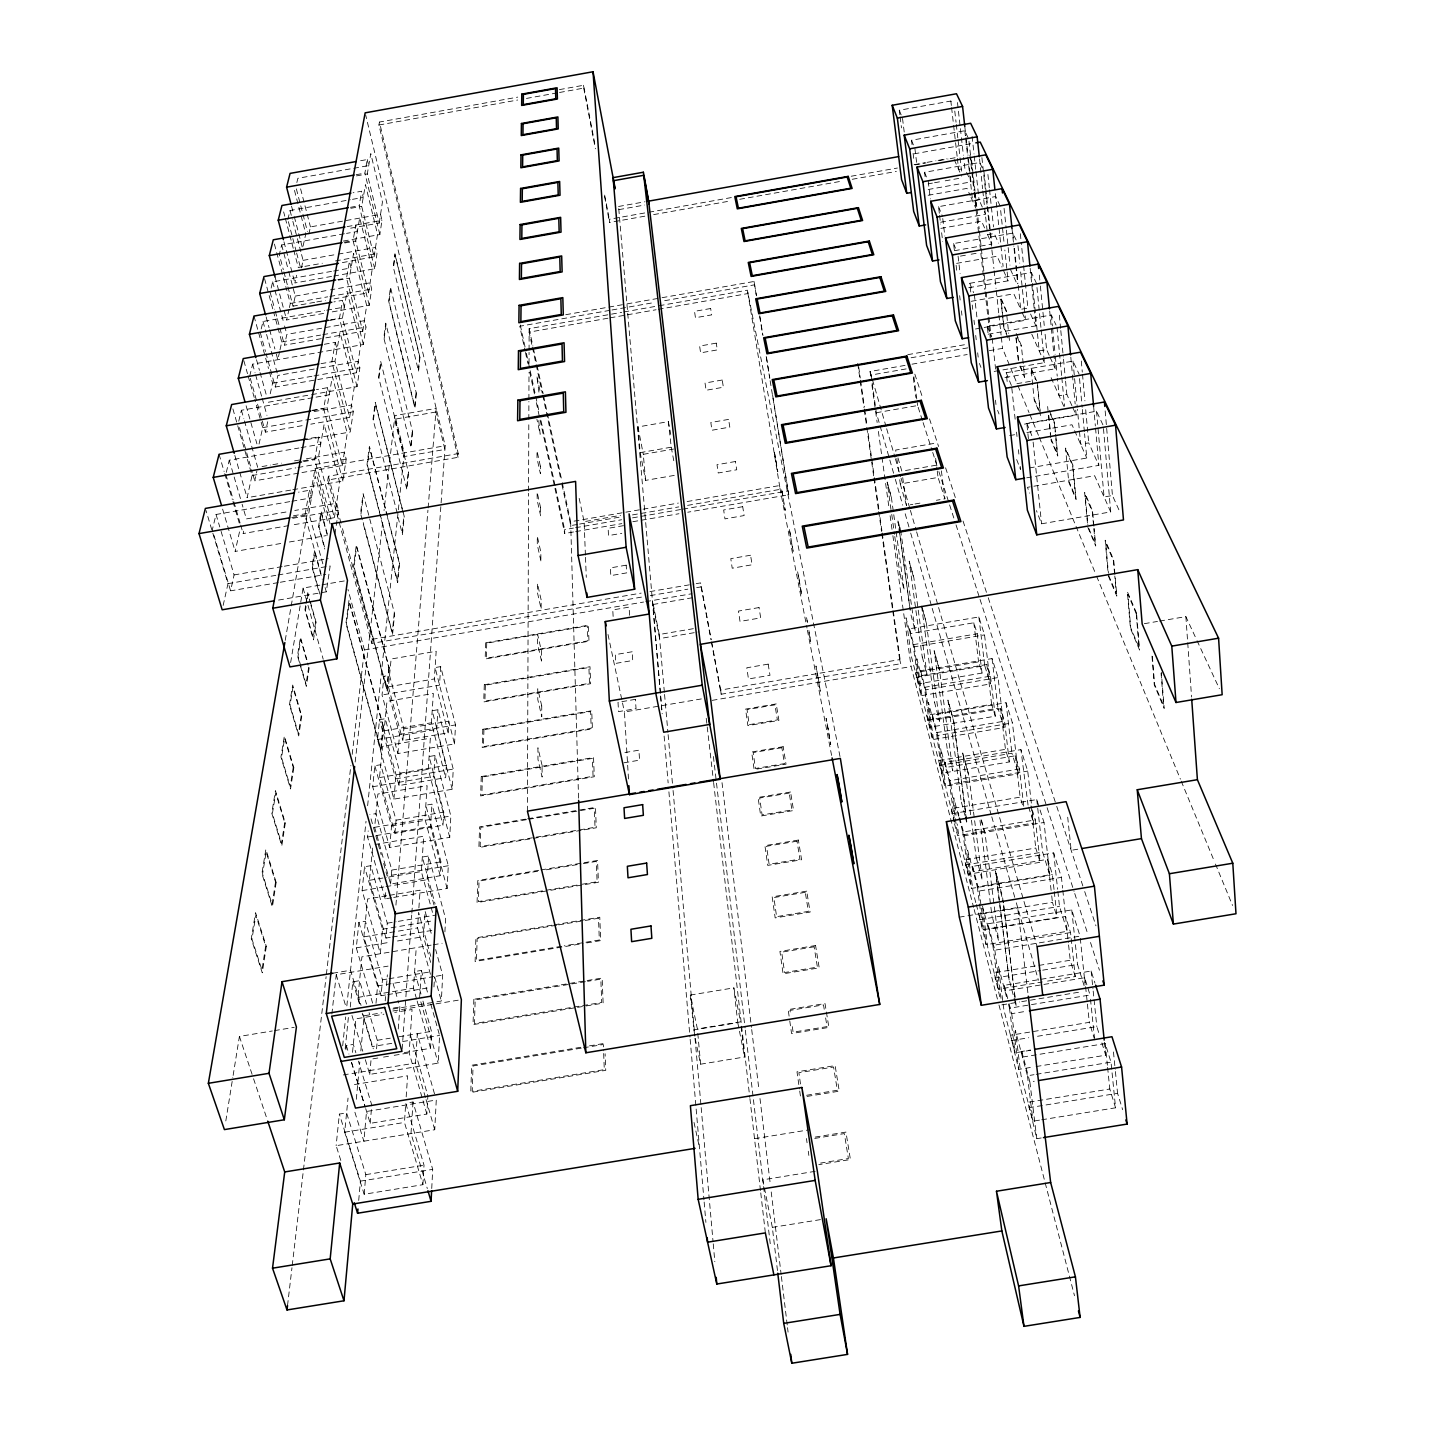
<?xml version="1.0" encoding="UTF-8"?>
<svg xmlns="http://www.w3.org/2000/svg" width="1435" height="1435" viewBox="0 0 1435 1435"><rect width="100%" height="100%" fill="white"/><g stroke="black" fill="none" stroke-linecap="round" stroke-linejoin="round"><path stroke-width="0.75" stroke-dasharray="5 3.75" d="M527.416 811.152L528.564 493.299M528.564 491.057L528.815 421.657M528.833 419.433L528.887 401.513M528.905 399.271L528.995 372.418M529.031 363.468L529.067 352.275M529.067 350.032L529.156 328.669L621.732 312.346M431.738 1188.521L432.706 1169.364L413.011 1101.99L409.37 1102.582M340.83 1160.467L336.131 1145.686L434.751 1129.74L436.276 1100.035L366.517 1111.479L363.898 1141.327L354.266 1110.206M365.315 1059.676L369.764 1074.402L438.159 1063.138L439.576 1035.442L430.177 1001.881M436.94 1001.756L441.352 1001.02L442.68 975.136L435.666 949.593M444.904 931.907L445.585 918.687L428.635 855.977L422.32 857.036L435.092 904.032M393.71 897.431L447.128 888.48L448.294 865.736L431.935 804.156L425.818 805.178L440.958 861.825L440.186 875.745L390.607 884.068L374.625 827.313L377.889 794.039L427.128 785.716L424.904 818.829L440.186 875.745M394.93 833.322L396.06 820.174L380.759 764.712L374.84 765.716L372.705 786.739L389.674 847.475L449.747 837.358L450.841 815.977L435.02 755.51L429.101 756.514L443.738 812.12L443.002 825.215L394.93 833.322L379.504 777.591L382.571 746.326L430.339 738.2L428.24 769.321L443.002 825.215M399.002 785.555L400.06 773.178L385.28 718.72L379.54 719.688L377.513 739.491L393.907 799.134L452.222 789.268L453.245 769.106L437.944 709.733L432.186 710.72L446.357 765.321L445.657 777.662L399.002 785.555L384.078 730.828L386.984 701.392L433.352 693.464L431.379 722.792L445.657 777.662M454.536 743.94L455.523 724.908L440.688 666.611L435.092 667.562L454.536 743.94L397.908 753.554L382.051 694.971L383.952 676.316L389.531 675.365L403.845 728.837L402.84 740.532L448.168 732.837L448.814 721.195L403.845 728.837M422.912 1184.682L424.007 1165.148L405.746 1103.174L404.455 1122.439L422.912 1184.682L364.167 1194.261L344.687 1132.215L348.041 1098.08M365.71 1108.627L370.212 1123.336L426.859 1114.044L427.881 1095.874L410.338 1034.994M404.293 1052.626L430.536 1048.303L431.487 1031.352L421.854 997.181M433.962 986.939L434.518 977.038M641.445 597.121L371.844 643.4L327.772 480.043L458.034 457.317L458.249 453.586L379.432 122.047L517.712 97.132M413.011 1101.99L411.002 1133.435L427.307 1188.575M425.424 1097.452L415.486 1063.03L417.334 1033.828L435.056 1095.766M419.63 997.612L421.37 970.419L414.607 971.549L421.244 995.047M430.644 962.401L423.522 936.642L425.119 911.261L432.15 936.822M434.016 905.001L427.128 879.709L428.635 855.977M447.128 888.48L430.518 826.417L431.935 804.156M449.747 837.358L433.693 776.407L435.02 755.51M452.222 789.268L436.688 729.41L437.944 709.733M440.688 666.611L439.505 685.159L382.051 694.971M406.177 1096.86L407.594 1075.802L351.449 1085.039M426.859 1114.044L409.136 1052.86L412.06 1009.522L394.751 1012.392M416.545 998.921L413.495 988.195L416.222 947.817M430.446 974.293L417.549 927.907L418.607 912.355L430.787 956.41M418.894 907.924L420.096 890.184L389.459 895.332M432.491 912.373L421.352 871.583L423.72 836.264L375.109 844.462M448.168 732.837L434.321 678.952L436.186 651.293L391.127 659.006L388.401 686.791L402.84 740.532M402.159 1049.129L411.719 915.046M411.845 913.144L445.173 445.729L365.674 115.015M398.248 1028.967L399.881 1006.975L398.015 1000.518M395.934 905.126L427.935 510.178M428.114 507.954L436.186 408.365L394.93 415.594L384.042 510.519M385.208 1000.895L385.567 996.536M386.463 985.684L387.36 974.813M364.167 1194.261L365.835 1174.637L346.588 1112.896L339.36 1114.08L336.131 1145.686M370.212 1123.336L371.773 1105.093L358.409 1061.147M376.562 1048.824L377.297 1040.303L369.064 1012.626M385.495 994.975L381.1 995.711L382.445 979.818L365.405 921.252L358.894 922.346L356.293 947.853L372.723 1003.424M390.266 937.378L386.015 938.077L387.271 923.189L370.858 865.682L364.544 866.74L362.122 890.615L380.365 953.575L382.499 929.216L364.544 866.74M390.607 884.068L391.809 870.076L375.97 813.609L369.853 814.632M358.714 1200.413L360.4 1181.149L339.36 1114.08M369.764 1074.402L371.073 1059.425M376.006 1003.298L377.531 985.953L358.894 922.346M391.576 897.79L385.172 898.866L385.71 892.624M389.674 847.475L391.558 825.968L374.84 765.716M393.907 799.134L395.683 778.864L379.54 719.688M397.908 753.554L399.594 734.433L383.952 676.316M356.31 1099.282L359.808 1061.918M360.831 1050.922L364.131 1015.765L381.818 1012.823M352.526 1052.393L355.826 1018.85L383.934 1014.186M359.844 1003.836L357.925 997.415L361.907 956.858L431.092 945.127M381.1 995.711L363.862 936.876L367.575 898.992L387.271 895.691M386.015 938.077L369.423 880.301L372.903 844.838M394.212 613.193L392.293 632.566L363.234 522.591M402.213 532.618L403.863 515.847M406.661 487.739L408.204 472.079M410.823 445.801L412.276 431.164M416.078 392.795L414.715 406.535L389.029 301.798L390.715 288.955M418.356 369.692L419.648 356.795L395.163 255.358L393.567 267.394M345.189 1048.59L348.579 1015.478M345.907 1049.756L346.337 1045.559L353.315 1044.411L355.862 1052.788M350.266 1007.047L352.831 981.809L359.557 980.697L366.535 1004.105M385.172 898.866L367.575 837.018L368.203 830.919M342.678 1045.864L345.691 1016.949M346.84 1005.845L366.015 821.286M367.629 805.717L404.257 452.886L394.93 415.594M331.862 1014.025L336.238 974.742L388.078 966.114M371.844 643.4L372.311 639.292L341.673 525.587M355.162 762.021L383.019 519.416M287.538 1305.509L291.969 1267.733M292.22 1265.509L303.18 1172.18M303.431 1169.956L326.122 976.607M326.373 974.401L350.875 765.501M352.185 754.38L364.436 649.947L347.97 589.444M360.956 513.963L363.378 495.703M373.405 419.899L375.486 404.168L403.325 513.712M378.966 377.782L380.903 363.127M384.167 338.517L385.979 324.812M278.569 600.063L326.283 591.83L330.158 565.964L277.995 574.987M334.947 534.089L338.499 510.322L336.597 503.201L294.785 510.483M292.83 489.73L342.911 480.994L346.194 459.074L344.364 452.168L303.198 459.361M306.39 439.684L350.248 431.989L353.279 411.737L351.539 404.993L312.041 411.935M311.61 394.625L357.046 386.643L359.862 367.844L358.194 361.297L316.938 368.562M249.69 376.239L252.632 364.167L363.36 344.526L365.979 327.036L364.364 320.669L286.856 334.391L284.489 345.153L323.628 338.247M332.292 311.879L369.226 305.332L371.683 289.027L370.14 282.821L330.498 289.852M333.709 276.058L374.714 268.758L376.992 253.529L375.522 247.466L338.212 254.121M343.36 241.062L379.844 234.551L381.979 220.29L380.544 214.371L310.444 226.909L308.902 233.941M334.391 517.676L339.718 482.662L324.131 424.329L318.283 458.195L334.391 517.676L290.946 525.228M342.319 465.514L347.252 433.209L332.364 376.508L326.983 407.737L342.319 465.514L300.722 472.779M349.656 417.352L354.212 387.432L339.987 332.31L335.001 361.19L349.656 417.352L310.785 424.168M356.454 372.741L360.669 344.992L347.037 291.359L342.427 318.139L356.454 372.741L275.305 387.037L266.067 353.584M362.75 331.324L366.678 305.494L353.602 253.295L349.315 278.193L362.75 331.324L325.799 337.853M368.616 292.758L372.293 268.65L359.719 217.815L355.719 241.026L368.616 292.758L334.068 298.893M374.104 256.757L377.531 234.21L365.441 184.667L361.692 206.353L374.104 256.757L340.669 262.928M379.217 223.089L382.445 201.958L370.786 153.635L367.288 173.958L379.217 223.089L347.073 228.811M308.668 667.221L306.05 684.136L298.014 656.261L300.722 639.562L308.059 665.087M309.189 667.759L306.319 686.361L299.825 663.885M225.815 1120.932L232.793 1077.595M233.134 1075.425L239.412 1036.429L272.309 1030.976M306.103 606.539L305.458 610.467L313.207 637.75L315.664 621.893L310.947 605.211M307.377 598.718L308.023 594.79L310.373 603.13M327.772 480.043L328.382 476.241L458.249 453.586M305.655 605.588L304.955 609.875L313.476 639.902L316.148 622.449L310.157 601.175M305.996 603.435L307.754 592.673L309.565 599.059M314.606 550.699L311.969 566.879L319 592.081M290.641 662.539L303.09 588.063L320.005 585.139M458.034 457.317L378.93 125.006L379.432 122.047M322.839 563.829L308.812 513.12L315.18 476.241L328.041 523.434M285.224 640.351L315.054 468.474L445.173 445.729M320.974 573.605L305.009 515.165L309.368 490.286L298.534 492.169M330.893 519.201L314.731 459.666L318.714 436.85L305.727 439.128M342.911 480.994L323.646 408.706L327.323 387.701L316.453 389.62M324.31 344.274L335.27 342.337L331.862 361.746L350.248 431.989M357.046 386.643L339.467 318.319L342.606 300.346L333.96 301.888M363.36 344.526L346.517 278.067L349.44 261.367L351.091 267.915L333.655 271.018M369.226 305.332L353.064 240.632L355.79 225.08L357.369 231.448L346.552 233.385M374.714 268.758L359.163 205.743L361.71 191.214L353.082 192.756M379.844 234.551L364.885 173.133L367.252 159.536L358.427 161.115M278.175 582.61L230.605 590.843L234.084 574.933L220.398 529.067M288.776 525.605L243.161 533.551L244.094 529.354M298.534 473.155L254.73 480.815L256.847 471.164M302.139 425.675L265.421 432.132L267.699 421.729M275.305 387.037L277.852 375.45L314.767 368.938M314.642 302.337L293.045 306.157L295.251 296.112L288.453 270.533M301.458 267.879L303.09 260.363L301.386 253.869M223.143 605.444L227.986 583.65L206.012 510.501M280.722 543.506L235.161 551.417L240.022 529.551M290.659 490.106L247.107 497.694L252.04 475.541L232.255 406.697M259.053 444.025L262.695 427.63L254.802 399.576M270.228 393.782L272.578 383.217L269.098 370.625M279.574 351.772L277.816 359.629L275.484 351.091M280.004 349.799L281.762 341.943L273.726 312.417M323.593 313.422L286.641 319.969L288.937 309.655M289.404 307.592L290.318 303.467L285.762 286.498M331.557 276.435L294.875 282.964L296.597 275.251M289.762 501.64L216.039 514.483L212.29 529.91L230.605 590.843M226.299 472.348L229.259 460.204L298.928 448.007M238.766 421.155L241.403 410.267L313.834 397.531M261.206 328.956L263.018 321.494L324.561 310.588M271.143 288.094L272.668 281.87L331.485 271.394M344.382 233.761L281.655 244.954L279.287 254.641L283.305 269.672M287.825 219.573L290.031 210.514L350.319 199.734M296.848 182.532L297.87 178.299L351.557 168.666M559.417 89.616L583.561 85.275L595.381 146.783M378.93 125.006L517.658 100.019M526.466 98.423L557.3 92.88M559.506 92.486L583.722 88.109L583.561 85.275M353.692 168.29L368.723 165.581L367.252 159.536M356.185 174.693L364.885 173.133M356.454 175.895L367.288 173.958M352.472 199.339L363.234 197.42L361.71 191.214M350.427 207.304L359.163 205.743M350.84 208.308L361.692 206.353M899.835 114.674L899.279 110.262L950.849 101.042L952.697 104.952M347.109 226.622L381.979 220.29M912.032 144.63L911.494 140.253L964.804 130.746L968.733 139.087L972.159 170.047M344.239 242.21L353.064 240.632M344.795 242.963L355.719 241.026M303.09 260.363L336.005 254.497M618.557 206.479L645.033 201.761M914.059 153.85L973.612 143.249M618.844 209.636L644.71 205.026M302.677 266.749L298.301 267.538L293.798 250.425M304.866 266.372L322.355 263.251M335.467 260.919L376.992 253.529M914.095 164.666L925.001 162.729M927.189 162.334L935.925 160.792M938.095 160.397L946.831 158.837M644.835 216.183L609.534 222.461L609.301 219.268L646.683 212.613M648.889 212.236L732.46 197.366M851.206 176.236L897.395 168.021M914.992 164.881L925.988 162.926M939.19 160.576L947.979 159.016M950.185 158.621L956.768 157.455M653.66 214.604L730.881 200.882M739.707 199.304L841.197 181.258M852.229 179.285L896.355 171.447M925.091 176.666L924.553 172.308L979.728 162.514L982.24 167.877M337.835 279.61L346.517 278.067M338.319 280.148L349.315 278.193M295.251 296.112L328.292 290.247M928.14 183.859L932.409 183.106M934.544 182.729L943.082 181.205M945.217 180.828L962.311 177.797M928.176 189.51L970.957 181.922L968.248 157.491M290.318 303.467L327.7 296.83M329.889 296.453L371.683 289.027M316.794 301.942L325.44 300.417M928.14 195.286L967.029 188.398L970.221 195.608M326.75 310.193L344.328 307.09L342.606 300.346M939.333 213.187L938.544 206.676L995.711 196.541L1000.213 206.138M982.311 207.088L979.065 199.878L972.625 201.008L969.45 172.469M330.678 319.879L339.467 318.319M329.458 320.435L342.427 318.139M940.642 222.246L985.576 214.299L983.136 208.9M281.762 341.943L320.633 335.072M322.785 334.678L365.979 327.036M940.858 228.38L981.576 221.187L985.863 230.82M982.814 190.927L987.567 234.658L994.222 233.492L998.581 243.143M954.347 250.085L953.575 243.573L1012.877 233.098L1016.106 239.986M565.767 314.695L624.871 304.274M627.059 303.879L659.903 298.085M662.091 297.691L754.039 281.475L756.514 295.843M609.785 310.373L519.757 326.247L524.977 350.248M611.992 309.978L653.714 302.624M664.692 300.686L754.72 284.794M954.508 250.694L991.764 244.129L987.728 206.676M320.992 363.665L335.001 361.19M623.938 311.951L656.997 306.121M659.203 305.727L747.384 290.175L840.372 758.415M607.938 318.229L529.138 332.131L531.954 345.171M610.126 317.835L656.1 309.745M658.288 309.35L748.048 293.529M960.446 256.112L969.02 254.587M971.154 254.21L977.594 253.08M272.578 383.217L311.861 376.293M314.032 375.916L359.862 367.844M956.625 263.376L997.146 256.237L1001.971 267.071M268.345 402.231L309.458 395.002M316.041 397.136L329.207 394.822L327.323 387.701M970.76 292.005L969.773 283.305L1031.37 272.489L1036.59 283.61L1040.931 327.521M968.769 287.735L1008.07 280.829L1004.841 250.067M311.825 410.392L326.983 407.737M312.83 410.607L323.646 408.706M971.28 301.296L1013.845 293.816L1020.733 309.332L1027.89 308.077L1021.236 242.461M262.695 427.63L353.279 411.737M987.98 332.759L987.262 326.247L1051.353 315.018L1056.052 325.063M975.423 329.01L981.953 327.862M984.141 327.485L1025.577 320.238L1025.128 315.844M301.099 447.63L320.705 444.186L318.714 436.85M988.177 334.212L1035.909 325.871L1034.366 310.373M262.031 466.554L270.695 465.048M272.865 464.671L281.529 463.146M294.534 460.868L301.027 459.738M907.781 354.66L966.526 344.382M302.875 460.904L318.283 458.195M303.7 461.586L314.731 459.666M911.099 357.763L967.854 347.844M252.04 475.541L295.825 467.882M298.014 467.505L346.194 459.074M870.668 375.952L870.058 371.504L909.79 364.562M911.996 364.185L967.208 354.535M989.289 350.678L1002.527 348.364L1017.074 383.575M906.149 368.903L871.081 375.037L876.319 412.724L889.216 457.873M1049.218 355.36L1046.617 349.62L1039.191 350.911L1032.465 283.377M674.253 475.416L645.606 480.384L640.171 452.617L637.965 426.948L668.369 421.639L670.755 434.285M994.186 371.414L1000.733 370.266M1002.922 369.889L1044.411 362.642L1041.164 329.709M1007.155 381.477L1006.204 372.741L1072.985 361.118L1079.138 374.194M291.933 501.263L311.449 497.855L309.368 490.286M1004.913 377.548L1055.281 368.777L1053.99 355.467M1016.931 383.683L1023.334 382.553M1025.469 382.194L1034.025 380.706M285.978 512.026L246.372 518.914L242.102 504.241M640.171 452.617L671.239 447.2L668.369 421.639M876.319 412.724L917.611 405.549L922.418 420.455M645.606 480.384L643.293 454.321L673.517 449.065M293.457 515.793L308.812 513.12M291.771 517.461L305.009 515.165M292.776 518.286L338.499 510.322M1071.945 405.71L1066.833 394.41L1059.12 395.755L1057.434 378.302M289.386 542L326.265 535.596M1028.411 438.644L1026.814 423.307L1096.519 411.217L1103.21 425.477L1110.708 511.918L1041.577 523.793L1036.447 510.591M1024.482 424.114L1076.196 415.145L1075.353 406.213M933.772 443.469L895.673 450.07L896.534 456.42M1009.684 435.558L1016.124 434.446M1026.868 432.581L1071.999 424.76L1073.739 428.652M234.084 574.933L282.211 566.592M284.399 566.215L328.149 558.628M578.556 798.129L570.646 521.73L678.342 503.075M687.132 501.55L779.438 485.586L806.972 628.028M585.408 555.094L584.117 521.676L620.53 515.362M227.986 583.65L275.825 575.363M577.372 524.457L570.771 525.587L561.408 482.124M579.579 524.062L621.463 516.815M632.476 514.914L678.773 506.896M687.598 505.371L780.174 489.353L747.384 290.175M936.284 465.191L901.844 471.146L896.911 454.285M573.516 531.972L564.726 533.497L564.637 529.605L573.39 528.098M575.578 527.703L621.57 519.757M632.53 517.856L680.71 509.515M682.899 509.138L788.03 490.949L788.784 494.752L687.742 512.223M280.345 582.251L325.763 574.395M575.704 531.596L621.839 523.614M632.817 521.712L678.952 513.73M1026.707 477.819L1098.851 465.37L1088.717 442.895L1080.663 444.276L1077.434 409.262M623.472 525.658L608.117 528.313L608.53 535.596L621.768 533.3M899.709 479.72L900.283 483.972L938.06 477.425L944.912 498.806L936.373 500.277M322.104 584.78L345.369 580.762M1029.361 467.953L1086.779 458.034L1084.573 433.765M900.283 483.972L906.472 505.443L912.875 504.331M915.01 503.972L923.548 502.501M1118.887 509.766L1112.448 495.505L1104.071 496.958L1097.883 426.608M372.311 639.292L641.14 593.103M649.947 591.597L694.02 584.027M696.208 583.65L700.621 582.897L711.24 639.759M650.288 595.597L687.849 589.157M696.692 587.633L701.105 586.879L700.621 582.897M364.436 649.947L643.58 602.036M645.768 601.66L691.939 593.731M692.387 597.731L652.817 604.53L659.616 638.593L698.863 631.884M664.369 692.19L659.257 634.503L696.208 628.189M388.401 686.791L434.321 678.952M982.042 673.069L977.253 633.786L973.809 622.772L910.185 633.624L909.521 628.799L978.849 616.978L984.536 634.88L990.419 683.957L921.037 695.706L915.566 672.567L978.598 661.876L982.042 673.069L918.526 683.831L911.351 656.441L905.987 617.785L913.126 644.692L918.526 683.831M384.078 730.828L431.379 722.792M913.126 644.692L977.253 633.786M909.521 628.799L914.31 646.826L984.536 634.88M399.594 734.433L455.523 724.908M377.513 739.491L436.688 729.41M721.177 694.235L720.639 690.056L899.673 659.616L900.714 663.723L721.177 694.235L711.347 641.642M628.494 778.99L624.422 712.011L659.723 706.002M661.93 705.625L701.625 698.881M1144.341 623.669L1157.471 621.445M1159.641 621.068L1185.866 616.62L1196.108 638.647M712.137 700.37L911.082 666.575L973.63 907.386M995.28 716.191L990.491 676.154L986.849 664.495L921.324 675.616L920.66 670.701L992.051 658.575L998.06 677.553L1003.962 727.563L932.517 739.617L926.759 715.294L991.639 704.316L995.28 716.191L929.88 727.222L922.292 698.217L916.875 658.826L924.445 687.347L929.88 727.222M916.23 677.284L984.733 665.661L990.419 683.957M400.06 773.178L446.357 765.321M379.504 777.591L428.24 769.321M924.445 687.347L990.491 676.154M395.683 778.864L453.245 769.106M920.66 670.701L925.736 689.804L998.06 677.553M372.705 786.739L433.693 776.407M624.907 752.55L638.898 750.182L639.579 760.155L621.481 763.205M1009.325 761.931L1004.536 721.141L1000.661 708.746L933.145 720.155L932.463 715.15L1006.043 702.719L1012.428 722.881L1018.33 773.842L944.696 786.201L938.616 760.586L1005.469 749.339L1009.325 761.931L941.934 773.25L933.862 742.469L928.409 702.343L936.445 732.621L941.934 773.25M927.405 720.101L997.953 708.19L1003.962 727.563M396.06 820.174L443.738 812.12M374.625 827.313L424.904 818.829M936.445 732.621L1004.536 721.141M391.558 825.968L450.841 815.977M932.463 715.15L937.844 735.455L1012.428 722.881M367.575 837.018L374.087 835.923M376.257 835.565L430.518 826.417M525.515 819.134L479.577 826.865L478.895 847.529L581.067 830.345M527.685 818.757L595.489 807.349L596.278 827.78L583.238 829.986M526.627 819.654L480.779 827.367L480.151 846.578L577.336 830.255M528.798 819.277L594.287 808.246L595.023 827.277L579.561 829.878M1023.747 806.165L1019.46 768.963L1015.352 755.779L945.683 767.492L945.001 762.398L1020.913 749.626L1027.729 771.079L1031.891 807.869M939.279 765.483L1011.944 753.249L1018.33 773.842M391.809 870.076L440.958 861.825M954.723 822.165L946.167 789.447L940.66 748.55L949.199 780.766L1019.46 768.963M448.294 865.736L387.163 875.996L383.593 863.296M369.423 880.301L386.732 877.395M388.885 877.018L421.352 871.583M945.001 762.398L950.741 784.012L1027.729 771.079M362.122 890.615L383.791 886.974M385.961 886.615L427.128 879.709M538.771 870.31L477.801 880.516L477.066 902.579L547.668 890.776M540.941 869.933L597.552 860.462L598.413 882.292L549.874 890.417M537.677 871.242L479.039 881.072L478.375 901.593L577.318 885.054M546.376 869.789L581.121 863.96M583.292 863.601L596.314 861.413L597.103 881.736L579.507 884.678M1022.491 804.802L1020.142 797.142L951.208 808.694L953.97 821.681M951.871 813.681L1036.77 799.582L1039.406 807.905M387.271 923.189L396.096 921.718M398.302 921.342L435.792 915.082M959.046 817.914L962.795 832.049L1035.37 819.923L1040.16 862.292L968.356 874.238L959.244 839.385L957.199 824.031M382.499 929.216L432.527 920.857M954.49 823.69L957.629 835.708L1033.613 823.026L1032.142 810.04M958.831 816.174L958.365 812.712L964.481 835.744L1044.016 822.47L1049.882 875.404L971.405 888.444L964.607 859.888L1035.765 848.031L1040.16 862.292M363.862 936.876L417.549 927.907M392.401 937.019L432.904 930.257M356.293 947.853L388.813 942.436M397.495 940.983L423.522 936.642M433.298 944.768L442.123 943.297M551.973 925.198L475.9 937.862L475.111 961.486L583.058 943.53M554.143 924.822L599.776 917.216L600.691 940.607L585.265 943.172M556.583 925.234L477.173 938.454L476.474 960.428L562.036 946.203M558.789 924.858L583.058 920.822M585.265 920.445L598.503 918.239L599.328 939.997L564.224 945.844M965.271 864.964L1042.635 852.085L1049.882 875.404M1054.025 889.449L1052.375 874.346L1047.676 859.314L973.307 871.691L972.625 866.381L1053.667 852.892L1061.434 877.359L1062.582 888.139M332.848 973.217L350.535 970.275L361.046 1005.415M1077.757 849.215L1071.156 850.327L1067.694 817.143M382.445 979.818L386.822 979.083M388.993 978.724L430.482 971.836M377.531 985.953L433.998 976.571M436.168 976.213L442.68 975.136M975.764 902.543L973.163 892.606L967.603 850.148L977.325 886.812L1052.375 874.346M972.625 866.381L979.154 891.027L1061.434 877.359M357.925 997.415L413.495 988.195M387.701 994.616L429.567 987.675M393.459 1008.034L399.881 1006.975M392.867 1009.056L434.733 1002.114M274.498 1030.617L294.229 1027.334M392.867 1010.993L461.37 999.657M959.297 917.162L965.791 916.086M967.943 915.727L1017.666 907.494L1028.034 993.989M976.284 904.516L982.903 929.79L1057.111 917.503L1052.429 902.274L978.885 914.454L986.114 944.696L1067.245 931.297L1059.496 906.4L1057.864 891.422M585.39 981.683L475.182 999.944L474.429 1023.514L601.713 1002.473L600.834 979.118L587.597 981.325M979.567 919.638L1059.496 906.4M987.872 923.799L1071.748 909.916L1080.053 936.122L994.868 950.185L987.872 923.799L988.554 929.198L1065.523 916.481L1070.546 932.553L1075.245 976.553L1044.519 981.594M377.297 1040.303L390.302 1038.169M398.966 1036.734L431.487 1031.352M391.773 1043.353L372.203 1046.581L362.212 1013.146M402.643 1041.541L439.576 1035.442M690.289 995.065L733.841 987.872L740.568 1021.863L697.41 1028.967L690.289 995.065L694.719 1036.375M982.455 906.149L992.859 945.378L1070.546 932.553M372.885 1058.851L381.405 1057.434M383.54 1057.093L392.078 1055.676M394.212 1055.335L409.136 1052.86M343.342 1074.923L415.486 1063.03M1075.245 976.553L1070.241 960.248L994.15 972.787L1000.213 998.688M994.832 978.042L1040.536 970.526M1042.707 970.168L1077.524 964.446L1085.165 989.038M580.709 1047.299L471.667 1065.254L470.77 1092.501L605.749 1070.349L605.104 1053.738M589.444 1045.864L604.709 1043.353M581.247 1048.142L473.048 1065.954L472.223 1091.317L604.296 1069.631L603.651 1052.895M583.453 1047.783L603.328 1044.519L603.561 1050.797M693.356 1029.953L737.769 1022.653L733.841 987.872M1008.482 1004.356L1009.505 1008.213L1090.044 994.993L1084.663 977.737L1004.913 990.85L1004.213 985.343L1091.138 971.047L1094.959 983.101M982.724 908.319L988.033 949.414L998.437 989.181L1042.33 981.971M1001.845 1004.877L1008.464 1003.783M1010.671 1003.424L1019.514 1001.971M1021.72 1001.612L1081.38 991.818M695.168 1038.527L700.603 1064.196L744.604 1056.985L741.088 1026.258M1009.038 1003.549L1011.729 1013.666L1027.191 1011.137M344.687 1132.215L404.455 1122.439M1094.69 1039.819L1089.308 1022.348L1010.509 1035.245L1018.689 1069.38L1033.918 1066.887M1011.173 1040.608L1028.751 1037.738M1037.523 1036.285L1096.824 1026.599L1099.371 1034.761M1041.684 1119.784L1115.569 1107.802L1111.013 1062.151L1105.219 1043.568L1022.473 1057.075L1021.774 1051.46L1030.563 1050.025M1006.437 996.643L998.347 966.114L1003.944 1010.186L1015.101 1052.824L1030.581 1050.294M806.596 1095.282L837.34 1090.259L833.574 1067.012L798.882 1072.698L800.694 1085.398M807.08 1096.412L839.278 1091.156L835.116 1065.595L796.999 1071.837L799.421 1088.914M365.835 1174.637L424.007 1165.148M1036.106 1066.546L1105.703 1055.191L1104.412 1042.258M360.4 1181.149L432.706 1169.364M1039.514 1120.143L1033.003 1121.201L1021.003 1075.371L1015.406 1030.491L1027.424 1075.766L1034.025 1074.689M1036.213 1074.331L1111.013 1062.151M1021.774 1051.46L1029.864 1081.954L1034.24 1081.255M754.523 1138.69L809.681 1129.722M1115.569 1107.802L1109.793 1089.004L1028.052 1102.277L1036.805 1138.69L1041.218 1137.973M815.224 1137.076L845.95 1132.089L850.417 1159.534L818.793 1164.646M814.757 1138.403L844.354 1133.596L848.39 1158.565L820.551 1163.067M1028.734 1107.748L1117.56 1093.326L1122.654 1109.721M815.134 1171.337L762.792 1179.821L772.335 1227.373L777.519 1271.015M772.335 1227.373L823.995 1219.05M1197.041 640.656L1219.373 688.71M966.598 172.272L970.957 181.922M1010.473 269.475L1017.092 284.184M1030.563 314.014L1035.909 325.871M1050.079 357.279L1055.281 368.777M1072.788 407.594L1076.196 415.145M954.257 159.644L961.576 176.146M971.029 197.402L975.764 208.093M987.567 234.658L991.764 244.129M1003.567 270.677L1008.07 280.829M1022.348 312.956L1025.577 320.238M1031.783 334.212L1044.411 362.642M1051.12 377.728L1063.945 406.625M1074.6 430.608L1086.779 458.034M1110.708 511.918L1094.636 475.738L1027.442 487.326L1029.702 493.156M1016.159 333.44L1021.325 345.422L1024.644 377.459L1019.478 365.207M1036.572 380.831L1030.94 367.773L1034.258 400.257L1040.68 415.486M1049.344 410.536L1054.51 422.5L1057.792 456.079L1050.94 439.81M1006.168 311.287L1001.02 299.323L1004.034 327.521L1006.617 333.637M1017.289 337.153L1021.2 346.248M1031.388 369.925L1035.55 379.629M1050.438 414.213L1054.33 423.289L1055.191 432.007M1065.972 450.321L1072.645 465.873L1075.622 497.156L1068.931 481.335M1020.303 366.086L1024.231 375.36M1034.402 399.468L1039.406 411.343M1051.102 439.038L1057.326 453.819L1055.407 434.195M1088.86 528.528L1095.228 543.632L1092.304 511.56L1085.129 494.86L1087.856 524.528M1108.591 575.309L1116.304 593.588L1114.78 576.045M1007.98 337.907L1003.944 328.328L1002.509 315.036M1087.856 527.38L1095.73 546.071L1094.116 528.439M1108.358 576.027L1116.825 596.135L1113.686 559.955L1105.183 540.206L1107.981 571.812M1017.917 385.638L1029.038 412.562M1029.899 414.643L1038.456 435.343M1039.299 437.424L1095.748 574.108M1096.591 576.17L1180.395 779.133M1181.256 781.214L1214.602 861.987M1215.463 864.049L1232.557 905.467M899.279 110.262L902.489 118.154L904.427 133.67M911.494 140.253L913.557 145.312M924.553 172.308L926.759 177.725M938.544 206.676L942.49 216.344M953.575 243.573L956.41 250.515M969.773 283.305L973.594 292.668M987.262 326.247L991.388 336.364M1006.204 372.741L1011.585 385.943M1026.814 423.307L1031.837 435.63M979.441 363.45L980.966 367.396M997.612 410.338L999.029 413.998M1016.68 459.577L1020.518 469.478L1020.052 465.083M239.412 1036.429L252.865 1076.663M253.565 1078.779L267.018 1119.013M914.83 374.14L922.526 397.567M929.503 418.859L938.598 446.536M945.593 467.828L955.369 497.64M963.064 521.066L987.531 595.597M988.231 597.731L1056.034 804.282M1056.734 806.398L1083.999 889.449M1084.699 891.583L1095.945 925.808M923.1 422.59L932.015 450.285M932.714 452.42L938.203 469.46M938.885 471.595L955.351 522.735M956.033 524.869L979.37 597.319M980.051 599.453L1074.044 891.368M1074.743 893.503L1087.766 933.988M1090.51 942.508L1099.443 970.221M1040.052 809.986L1044.016 822.47M1032.249 809.896L1035.37 819.923M1028.052 805.107L1020.913 749.626M1028.662 807.098L1033.613 823.026M1101.901 1042.94L1105.703 1055.191M351.557 1062.366L365.064 1106.511M346.337 1045.559L348.938 1054.061M351.539 1062.582L365.207 1107.228M336.238 974.742L345.996 1006.904M351.952 1015.46L362.768 1051.245M363.037 1014.527L373.279 1048.77M352.831 981.809L359.701 1004.787M216.039 514.483L219.788 526.986M222.622 509.12L235.161 551.417M225.815 474.375L233.241 499.739M233.869 501.837L240.076 522.968M240.685 525.084L243.161 533.551M219.053 454.303L224.111 471.505M224.739 473.658L232.309 499.434M232.936 501.586L239.25 523.075M229.259 460.204L241.493 502.142M870.058 371.504L886.059 426.59M886.669 428.742L894.974 457.334M895.422 458.823L900.588 476.653M901.036 478.16L909.933 508.833M910.4 510.394L916.176 530.286M916.624 531.883L1023.37 899.368M1023.98 901.449L1037.074 946.58M234.838 455.415L247.107 497.694M393.046 983.316L397.405 998.365M426.052 1099.605L434.751 1129.74M299.233 661.84L297.476 655.705L300.471 637.355L306.857 659.652M239.466 427.576L252.291 472.294M252.901 474.429L254.73 480.815M889.826 460.025L894.74 477.209M895.35 479.362L902.723 505.156M905.18 513.748L910.095 530.95M910.705 533.102L931.584 606.18M932.194 608.332L991.137 814.685M991.764 816.82L1015.711 900.66M1016.321 902.812L1038.438 980.249M241.403 410.267L243.824 418.715M244.434 420.832L251.071 444.079M251.663 446.195L257.69 467.326M420.832 1001.827L438.159 1063.138M303.09 588.063L307.359 603.166M307.969 605.319L323.216 659.257M417.154 1001.074L430.536 1048.303M246.102 405.782L256.937 443.899M250.3 378.392L256.955 402.033M257.565 404.186L265.421 432.132M243.86 360.759L247.502 373.692M248.111 375.862L254.192 397.423M371.055 818.865L381.208 854.829M319.933 594.198L312.471 567.471L314.857 552.744L322.229 579.292M252.632 364.167L255.017 372.705M255.609 374.84L261.583 396.168M262.192 398.302L266.964 415.379M421.37 970.419L427.827 993.486M900.05 528.224L897.862 520.367L910.221 610.341M900.588 530.179L915.243 631.167L910.83 614.306M921.826 606.413L926.239 622.234L939.512 721.303L934.544 702.343M981.468 820.443L985.038 833.251L998.616 940.912L992.141 916.301M887.458 483.523L891.279 497.299M901.054 532.367L898.149 521.927L899.655 532.923M909.503 562.717L913.844 578.251M922.759 610.252L926.203 622.682M934.49 652.405L939.423 670.091M948.266 701.858L953.54 720.8L966.437 819.654M963.029 754.846L968.679 775.169M981.092 819.69L984.948 833.591M434.805 977.414L441.352 1001.02M325.099 587.561L326.283 591.83M256.506 359.755L259.466 370.373M260.058 372.508L266.569 395.863M260.291 332.669L265.493 351.485M253.995 316.059L268.506 368.526M327.198 533.659L321.063 511.201L318.57 526.43L324.794 549.067M327.323 535.183L321.296 513.174L319.036 527.04L324.579 547.183M266.139 316.956L269.062 327.628M269.636 329.763L274.892 348.956M263.018 321.494L265.977 332.292M266.587 334.445L277.26 373.297M264.56 278.677L273.152 310.319M315.054 468.474L330.337 524.636M272.668 281.87L274.372 288.166M274.946 290.265L284.022 323.88M284.596 325.978L286.856 334.391M270.139 292.256L274.731 309.189M275.305 311.305L279.323 326.122M279.897 328.238L284.489 345.153M899.996 574.09L904.176 590.018L891.296 496.815L887.171 482.017L891.44 512.851M922.328 656.979L927.01 674.863L913.862 577.785L909.198 561.103L922.292 657.391M947.53 750.631L952.822 770.81L939.459 669.661L934.167 650.665L947.495 750.989M961.414 802.165L965.127 815.941M965.342 817.304L967.047 823.672L953.593 720.406L947.925 700.065L961.36 802.488M976.248 857.251L982.275 880.229L968.751 774.792L962.67 752.962L971.118 818.327M275.072 277.045L286.641 319.969M328.382 476.241L341.099 523.434M283.879 271.825L287.323 284.704M287.897 286.839L293.045 306.157M274.408 244.058L276.112 250.425M276.686 252.542L285.206 284.363M1004.213 985.343L1008.518 1001.522M958.526 815.887L953.701 797.716L956.033 815.259M283.969 241.851L285.691 248.345M286.265 250.497L294.875 282.964M281.655 244.954L287.879 268.399M288.381 221.654L296.076 250.946M296.632 253.026L301.045 269.762M283.646 211.914L284.776 216.201M285.332 218.335L289.278 233.313M289.852 235.448L293.224 248.273M362.248 519.829L360.526 513.335L363.127 493.73L394.607 613.714L392.562 634.557L362.804 521.999M291.538 206.156L293.744 214.586M294.301 216.703L298.157 231.465M298.713 233.582L302.57 248.345L305.798 233.887L293.996 188.523M290.031 210.514L292.31 219.196M292.866 221.367L296.848 236.524M297.422 238.694L300.83 251.699M974.186 909.557L998.419 1002.85M998.993 1005.02L1074.492 1295.733M296.363 188.9L307.413 231.448M379.647 512.277L367.414 465.173L369.656 448.24L386.948 515.237M380.203 514.412L397.441 580.78L399.217 562.771L387.504 517.389M335.27 342.337L337.064 349.261M300.597 188.864L306.624 212.111M307.162 214.228L310.444 226.909M397.226 513.102L373.01 419.253L375.252 402.338L404.222 516.403L402.446 534.43L397.549 515.237M525.443 352.436L527.811 363.342M529.694 372.06L534.43 393.872M536.331 402.607L539.65 417.872M540.116 420.06L564.726 533.497M538.735 420.706L540.17 434.249L536.923 419.307M532.421 347.342L535.685 362.553M536.152 364.723L542.233 392.993M542.699 395.163L560.942 479.936M539.919 390.428L536.78 375.88L539.058 392.993M694.02 1122.457L699.473 1147.641M520.277 324.992L525.945 351.109M526.412 353.279L529.712 368.526M530.179 370.696L539.147 412.06M541.031 420.76L555.202 486.07M555.668 488.241L564.637 529.605M529.156 328.669L532.887 346.032M533.354 348.185L536.618 363.378M537.085 365.548L543.148 393.746M543.614 395.916L546.879 411.092M547.345 413.262L561.785 480.51M562.251 482.68L570.646 521.73M579.184 498.358L584.117 521.676M608.01 634.467L624.422 712.011M737.769 1022.653L744.604 1056.985M659.257 634.503L652.477 600.512L660.477 693.715M782.9 496.008L781.465 488.635L785.25 510.34L783.797 502.914M790.793 536.636L789.268 528.798L793.196 551.291L791.654 543.381M807.51 622.557L806.47 617.193L807.17 621.552M637.965 426.948L643.293 454.321M808.945 632.44L810.685 641.445L808.909 630.503M807.403 630.234L832.085 757.913M604.655 195.106L609.301 219.268M583.722 88.109L595.381 148.792M604.548 196.451L609.534 222.461M671.239 447.2L674.45 464.33M711.652 641.929L720.639 690.056M701.105 586.879L710.935 639.454M759.743 315.736L762.972 335.629M766.541 357.728L769.77 377.62M772.64 395.289L788.784 494.752M754.039 281.475L756.532 296.901M759.761 316.758L762.613 334.391M766.2 356.454L769.77 378.499M770.129 380.706L771.205 387.324M771.564 389.531L788.03 490.949M824.21 1009.236L823.511 1004.895L789.985 1010.401L790.613 1014.76M825.627 1017.917L827.026 1026.599L793.107 1032.178L791.851 1023.46M858.704 366.93L860.283 377.997M860.587 380.203L864.354 406.787M864.659 409.011L866.866 424.509M868.121 433.37L874.076 475.451M874.381 477.676L878.776 508.672M880.032 517.533L881.897 530.824M882.22 533.049L900.714 663.723M857.717 363.414L859.924 378.894M860.229 381.1L863.978 407.63M864.3 409.836L866.489 425.316M866.794 427.522L873.682 476.151M874.005 478.357L878.381 509.299M878.704 511.524L881.52 531.416M881.825 533.623L892.462 608.781M892.785 610.987L899.673 659.616M789.106 1016.141L788.174 1009.612L825.017 1003.549L828.892 1027.406L791.564 1033.541L789.411 1018.312M799.725 1091.048L800.64 1097.452M806.452 1138.511L807.062 1142.744M808.264 1151.211L808.856 1155.444M891.745 514.447L894.489 534.322M894.794 536.547L899.996 574.502M871.906 384.777L875.296 409.226M875.601 411.432L877.144 422.536M878.381 431.415L888.875 506.842M890.113 515.721L892.57 533.461M892.875 535.685L911.082 666.575M925.736 689.804L932.517 739.617M899.96 535.129L910.238 609.911M914.31 646.826L921.037 695.706M921.593 606.108L934.508 702.719M937.844 735.455L944.696 786.201M902.723 477.568L906.472 505.443M896.821 458.536L898.561 471.254M950.741 784.012L957.629 835.708M949.199 780.766L954.149 817.807M964.481 835.744L971.405 888.444M962.795 832.049L968.356 874.238M913.306 377.566L915.889 397.513M979.154 891.027L981.11 906.059M981.379 908.194L986.114 944.696M977.325 886.812L979.28 901.844M979.549 903.996L982.903 929.79M992.859 945.378L998.437 989.181M971.459 820.21L976.177 857.556M913.88 376.652L917.611 405.549M935.656 458.321L936.983 468.94M937.252 471.057L938.06 477.425M979.979 820.443L992.051 916.57M994.868 950.185L1001.002 998.312M1009.128 979.962L995.531 870.919L1003.406 902.83M900.104 116.881L901.485 127.876M1011.729 1013.666L1018.689 1069.38M1009.505 1008.213L1015.101 1052.824M941.396 470.877L944.912 498.806M914.92 148.684L916.822 164.11M1027.424 1075.766L1033.003 1121.201M913.108 153.384L913.916 159.967M1003.675 905.037L1016.177 1006.168L1009.218 979.746L995.926 872.982L1002.491 896.552L1015.783 1004.123M978.849 616.978L984.733 665.661M973.809 622.772L978.598 661.876M1029.864 1081.954L1036.805 1138.69M986.849 664.495L991.639 704.316M928.23 181.33L930.346 198.891M722.02 782.667L751.438 1027.352M751.707 1029.577L758.936 1089.649M759.994 1098.546L770.164 1183.068M771.223 1191.965L781.124 1274.28M781.393 1276.504L787.277 1325.438M787.546 1327.662L788.066 1332.111M942.759 218.533L944.822 236.057M1000.661 708.746L1005.469 749.339M939.584 215.358L940.625 224.057M941.647 232.757L942.687 241.457M992.051 658.575L997.953 708.19M958.078 256.165L960.105 273.672M1015.352 755.779L1020.142 797.142M956.105 265.278L956.876 271.789M959.656 295.664L960.158 300.005M961.432 310.875L961.934 315.216M1006.043 702.719L1011.944 753.249M713.392 756.478L716.262 780.945M716.513 783.169L745.07 1027.926M745.321 1030.151L770.272 1243.93M706.235 718.289L713.572 782.075M713.643 782.792L749.788 1097.416M749.931 1098.654L760.496 1190.691M760.765 1192.915L765.357 1232.898M954.777 111.069L956.033 122.19M956.284 124.414L957.791 137.76M958.042 139.984L959.8 155.554M960.051 157.778L961.558 171.124M974.347 294.552L977.074 318.606M950.849 101.042L951.351 105.455M951.602 107.661L953.36 123.123M953.611 125.329L957.127 156.254M957.378 158.46L958.634 169.509L964.858 168.397L963.638 157.419M1030.994 805.878L1035.765 848.031M972.248 305.027L972.751 309.368M973.988 320.22L974.473 324.561M975.71 335.413L976.213 339.754M977.683 352.795L978.186 357.136M969.97 155.106L973.881 190.371M974.114 192.559L984.858 289.529M985.092 291.735L990.222 337.996M1047.676 859.314L1051.478 893.682M1051.729 895.835L1052.429 902.274M995.477 400.168L995.962 404.509M964.786 126.424L965.773 135.303M966.024 137.509L967.997 155.285M964.804 130.746L967.495 154.908M967.746 157.097L969.199 170.281M1036.77 799.582L1042.635 852.085M957.486 102.549L961.163 135.482M961.414 137.67L963.387 155.231M1053.667 852.892L1057.631 889.269M972.087 136.397L974.024 153.922M974.257 156.11L975.692 169.24M975.944 171.429L979.065 199.878M1054.259 891.601L1057.111 917.503M992.213 338.391L995.603 369.082M971.603 160.307L975.011 191.232M975.262 193.438L976.733 206.694M976.966 208.9L979.172 228.793M979.405 230.999L981.127 246.461M981.361 248.668L988.679 314.929M988.93 317.135L991.119 337.028M972.392 172.272L974.347 189.958M974.598 192.164L976.069 205.438M1002.276 312.812L1000.608 297.314L1006.276 310.462L1008.715 333.404M1062.815 890.31L1068.358 942.741M1068.591 944.93L1070.241 960.248M983.926 171.447L987.495 204.487M981.899 157.599L986.939 204.183M987.172 206.407L993.899 268.506M994.132 270.731L996.051 288.471M996.303 290.695L998.688 312.866M998.939 315.09L1001.092 335.055M1001.343 337.279L1002.527 348.364M979.549 158.944L982.58 188.738M1071.748 909.916L1077.524 964.446M995.334 193.635L1003.101 266.318M1008.931 335.503L1009.594 341.745M1011.819 388.15L1015.352 421.119M1016.536 432.114L1017.002 436.509M1018.402 449.693L1018.886 454.088M987.908 174.496L989.307 187.608M989.54 189.779L993.522 226.927M1084.663 977.737L1085.362 984.428M1085.595 986.652L1089.308 1022.348M1004.069 208.29L1006.132 227.968M1006.348 230.138L1007.962 245.439M1008.177 247.627L1010.007 265.098M1080.286 938.329L1085.111 984.5M1016.177 337.942L1018.509 360.149M1015.962 337.781L1018.617 363.163M1000.679 210.532L1003.908 241.277M1017.953 245.618L1019.747 263.179M1020.644 271.95L1022.204 287.305M1022.438 289.511L1024.895 313.637M1091.138 971.047L1092.95 988.823M1093.183 991.047L1096.824 1026.599M1012.877 233.098L1013.54 239.627M1014.455 248.345L1018.043 283.197M1018.258 285.368L1020.733 309.332M1011.998 228.524L1013.828 246.21M1014.043 248.434L1017.702 283.807M1033.128 442.106L1041.577 523.793M1090.492 999.262L1094.457 1037.684M1105.219 1043.568L1107.389 1065.2M1107.605 1067.371L1109.793 1089.004M1037.361 382.697L1040.231 411.11M1037.433 385.638L1040.231 413.316M1020.339 233.708L1021.003 240.273M1048.734 415.253L1050.671 434.715M1047.64 406.535L1048.303 413.19M1048.519 415.415L1050.707 437.585M1031.37 272.489L1032.231 281.188M1030.151 268.291L1034.133 308.148M1039.299 275.054L1040.16 283.825M1040.375 286.013L1042.743 310.139M1042.958 312.328L1044.249 325.494M1045.111 334.265L1046.617 349.62M1113.47 1051.963L1115.192 1069.38M1115.408 1071.55L1117.56 1093.326M1051.353 315.018L1052.393 325.924M1052.608 328.113L1055.12 354.302M1055.335 356.472L1057.236 376.113M1049.703 311.036L1053.774 353.243M1059.353 315.18L1060.591 328.382M1060.806 330.588L1063.299 356.992M1063.514 359.198L1065.38 379.001M1065.595 381.208L1066.833 394.41M1057.003 327.072L1061.613 375.45M1061.828 377.656L1064.555 406.248M1072.985 361.118L1074.402 376.436M1074.6 378.625L1077.237 407.074M1087.443 523.022L1084.627 492.456L1092.519 510.788L1093.918 526.232M1070.815 357.171L1072.25 372.777M1072.465 375.001L1075.156 403.988M1081.308 361.028L1082.295 372.095M1082.51 374.302L1084.914 400.849M1085.703 409.71L1088.717 442.895M1079.533 378.607L1082.151 407.289M1082.349 409.495L1084.358 431.558M697.805 1033.361L700.603 1064.196M1114.582 573.856L1113.434 560.69L1105.703 542.717L1108.394 573.139M1096.519 411.217L1097.685 424.401M1093.613 406.284L1095.353 425.98M1095.551 428.168L1098.851 465.37M664.566 694.432L667.921 732.388M668.118 734.63L672.871 788.228M673.069 790.47L694.845 1036.142M695.042 1038.366L700.98 1105.38M701.177 1107.605L713.051 1241.616M713.249 1243.84L714.827 1261.706M1105.165 410.912L1112.448 495.505M660.674 695.939L662.199 713.787M664.118 736.083L668.136 782.9M668.907 791.815L689.984 1037.074M690.163 1039.299L703.957 1199.839M704.154 1202.064L705.894 1222.405M618.754 208.703L660.441 694.361M660.62 696.495L661.786 709.948M1152.377 656.459L1154.583 684.316L1163.588 705.643L1160.897 671.042M1151.982 656.136L1154.278 684.961L1164.18 708.424L1161.381 672.477M1185.866 616.62L1191.57 697.033M629.624 615.31L629.068 607.131L612.763 609.929L613.229 618.126M585.498 557.318L586.287 577.354M482.411 777.017L481.837 795.044L593.068 776.263L592.386 758.398L482.411 777.017M483.954 729.697L483.398 746.666L591.22 728.352L590.592 711.581L483.954 729.697M485.389 685.177L484.869 701.141L589.498 683.311L588.906 667.508L485.389 685.177M486.752 643.167L486.268 658.234L587.884 640.853L587.31 625.947L486.752 643.167M473.855 999.298L473.03 1024.626L603.13 1003.137L602.144 978.042L473.855 999.298M481.245 776.55L480.617 795.923L594.287 776.73L593.534 757.536L481.245 776.55M482.824 729.267L482.214 747.491L592.422 728.801L591.722 710.755L482.824 729.267M484.295 684.764L483.721 701.93L590.664 683.706L590 666.719L484.295 684.764M485.694 642.808L485.156 659.006L588.996 641.23L588.368 625.212L485.694 642.808M383.019 726.236L380.759 748.891L346.427 623.92L349.261 602.467L383.019 726.236M388.831 667.526L386.768 688.441L353.997 566.717L356.598 546.95L388.831 667.526M383.45 726.702L381.046 751.061L345.943 623.328L348.992 600.296L383.45 726.702M389.244 668.01L387.019 690.522L353.53 566.108L356.346 544.887L389.244 668.01M399.594 563.309L397.674 582.664L367.001 464.527L369.405 446.339L399.594 563.309M408.562 472.653L406.894 489.478L378.589 377.118L380.688 361.369L408.562 472.653M412.598 431.738L411.038 447.487L383.809 337.835L385.746 323.126L412.598 431.738M416.383 393.387L414.93 408.168L388.67 301.117L390.499 287.341L416.383 393.387M419.953 357.387L418.572 371.252L393.226 266.713L394.948 253.798L419.953 357.387M265.672 946.024L261.959 970.078L251.968 939.1L255.843 915.279L265.672 946.024M275.538 882.023L272.094 904.337L262.569 874.005L266.157 851.942L275.538 882.023M284.704 822.596L281.511 843.332L272.399 813.645L275.735 793.125L284.704 822.596M293.242 767.241L290.265 786.577L281.529 757.519L284.632 738.397L293.242 767.241M301.206 715.581L298.426 733.626L290.049 705.177L292.955 687.329L301.206 715.581M266.336 946.347L262.264 972.822L251.269 938.759L255.538 912.57L266.336 946.347M276.166 882.417L272.399 906.956L261.905 873.61L265.87 849.341L276.166 882.417M285.296 823.026L281.798 845.843L271.771 813.197L275.448 790.649L285.296 823.026M293.816 767.725L290.534 788.981L280.937 757.016L284.363 736.011L293.816 767.725M301.745 716.083L298.695 735.94L289.475 704.657L292.686 685.033L301.745 716.083M710.648 308.507L694.522 311.341L695.455 317.727L711.67 314.875L710.648 308.507M716.244 343.144L699.616 346.068L700.603 352.849L717.339 349.907L716.244 343.144M435.899 412.006L394.517 419.253L403.881 456.617L444.904 449.46L435.899 412.006M722.218 380.024L705.033 383.037L706.092 390.266L723.383 387.235L722.218 380.024M728.585 419.397L710.827 422.5L711.957 430.231L729.823 427.11L728.585 419.397M735.402 461.514L717.016 464.707L718.235 472.994L736.729 469.783L735.402 461.514M742.702 506.681L723.653 509.981L724.962 518.878L744.137 515.56L742.702 506.681M626.18 565.175L610.359 567.901L610.808 575.614L626.718 572.87L626.18 565.175M750.559 555.237L730.792 558.645L732.209 568.206L752.101 564.78L750.559 555.237M759.025 607.561L738.487 611.077L740.012 621.427L760.693 617.875L759.025 607.561M632.135 651.759L615.31 654.629L615.794 663.383L632.727 660.495L632.135 651.759M768.173 664.136L746.81 667.777L748.46 678.97L769.985 675.311L768.173 664.136M635.4 699.347L618.019 702.307L618.539 711.634L636.046 708.657L635.4 699.347M776.209 703.903L745.554 709.105L747.904 725.662L778.9 720.424L776.209 703.903M774.936 704.872L747.043 709.608L749.196 724.675L777.375 719.904L774.936 704.872M783.169 746.684L751.635 752.012L754.128 769.537L786.021 764.173L783.169 746.684M781.878 747.707L753.178 752.55L755.456 768.496L784.443 763.617L781.878 747.707M790.559 791.994L758.093 797.447L760.729 816.049L793.573 810.524L790.559 791.994M789.214 793.071L759.671 798.039L762.093 814.937L791.959 809.932L789.214 793.071M798.38 840.049L764.927 845.663L767.725 865.395L801.591 859.744L798.38 840.049M797.017 841.197L766.559 846.291L769.124 864.247L799.905 859.099L797.017 841.197M806.703 891.135L772.191 896.875L775.169 917.898L810.111 912.086L806.703 891.135M805.286 892.337L773.878 897.557L776.604 916.66L808.371 911.386L805.286 892.337M815.564 945.521L779.923 951.423L783.097 973.827L819.206 967.854L815.564 945.521M814.111 946.795L781.68 952.158L784.586 972.535L817.394 967.1L814.111 946.795M1072.842 465.083L1065.487 448.007L1068.752 482.088L1076.106 499.506L1072.842 465.083M1136.52 612.978L1127.336 591.668L1130.439 628.404L1139.587 650.091L1136.52 612.978M1136.233 613.696L1127.892 594.287L1130.708 627.723L1139.031 647.436L1136.233 613.696M542.071 765.321L537.928 747.779L537.964 759.42L542.125 777.053L542.071 765.321M541.73 705.93L537.748 688.8L537.784 699.545L541.784 716.765L541.73 705.93M541.461 660.943L537.623 644.154L537.587 634.18L541.408 650.898L541.461 660.943M541.121 599.776L537.425 583.453L537.461 592.727L541.174 609.122L541.121 599.776M540.887 560.87L537.3 544.852L537.282 536.224L540.851 552.152L540.887 560.87M540.582 507.703L537.138 492.133L537.174 500.205L540.636 515.847L540.582 507.703M540.349 466.106L537.013 450.877L537.031 458.447L540.403 473.729L540.349 466.106M775.474 457.783L774.111 450.841L777.77 471.828L775.474 457.783M799.205 579.919L797.591 571.56L801.663 594.897L799.205 579.919M817.807 675.58L815.959 666.001L820.354 691.222L817.807 675.58M828.121 728.603L826.13 718.325L830.704 744.604L828.121 728.603"/><path stroke-width="1.5" d="M354.642 766.487L326.283 1013.54L355.485 1108.089L457.693 1091.3L461.37 999.657L436.204 906.992L395.235 913.844L323.826 661.427M354.23 1202.691L357.584 1213.239L431.074 1201.31L431.612 1190.655M457.693 1091.3L431.11 996.159L436.204 906.992M395.396 911.817L387.988 1003.316L401.997 1051.371L341.064 1061.416M357.584 1213.239L357.961 1208.97M343.987 1300.774L352.741 1204.037L339.682 1162.978L284.722 1171.947L272.524 1268.199L287.018 1309.958L343.987 1300.774L330.176 1258.872L339.682 1162.978M287.018 1309.958L287.538 1305.509M284.848 642.557L208.344 1083.317L224.416 1129.596L284.327 1119.766L296.417 1026.976L282.013 981.683L332.848 973.217M615.059 187.949L593.032 71.75L365.154 112.845L272.793 608.243L289.906 666.916L336.83 658.862L347.485 580.386L332.095 523.721L575.596 481.407L578.072 555.56L587.058 597.408L634.647 589.229L629.104 513.891L649.212 614.019L605.265 621.552L609.337 701.033L629.445 794.631L720.226 779.313L710.451 697.392L700.388 644.333L1137.74 569.641L1171.785 646.127L1176 702.504L1222.154 694.719L1218.584 638.198L980.231 142.083L975.818 142.854M284.327 1119.766L269.009 1073.308L282.013 981.683M336.83 658.862L320.4 600.027L332.095 523.721M274.228 600.817L222.174 609.803L199.017 533.605L205.384 508.421L294.193 492.94M221.367 504.905L213.223 477.407L219.053 454.303L305.727 439.128M234.228 453.299L226.264 425.8L231.645 404.544L314.283 389.997M244.901 401.549L238.282 378.248L243.25 358.589L322.122 344.669M255.914 357.638L249.403 334.265L253.995 316.059L331.808 302.265M265.547 314.821L259.699 293.493L263.986 276.578L338.481 263.322M275.072 277.045L269.296 255.573L273.278 239.806L344.938 227.017M283.395 239.681L278.229 220.219L281.942 205.492L350.929 193.151M291 204.057L286.587 187.178L290.067 173.402L356.221 161.527M286.587 187.178L353.997 175.088M911.064 192.541L906.776 193.312L901.575 179.644L892.193 105.275L956.499 93.759L962.58 106.441L964.786 126.424M278.229 220.219L348.239 207.698M892.193 105.275L897.341 118.1L962.58 106.441M643.382 172.236L613.104 177.635L655.759 693.123L663.688 732.227L709.733 724.424L648.656 201.115L643.382 172.236L702.235 685.212L720.226 779.313M925.665 224.9L919.243 226.03L913.682 211.465L904.193 135.141L970.652 123.266L977.145 136.809L979.316 156.738M269.296 255.573L342.032 242.605M904.193 135.141L909.682 148.827L977.145 136.809M647.239 201.384L898.633 156.612M938.992 259.896L932.553 261.026L926.615 245.421L917.019 167.052L985.791 154.819L992.751 169.312L994.868 189.223M259.699 293.493L335.664 279.986M917.019 167.052L922.902 181.725L992.751 169.312M953.288 297.368L946.813 298.516L940.463 281.78L930.759 201.277L1002.025 188.631L1009.487 204.201L1011.998 228.524M249.403 334.265L328.489 320.274M930.759 201.277L937.073 217.008L1009.487 204.201M968.643 337.638L962.15 338.768L955.297 320.794L945.521 238.013L1019.46 224.954L1027.496 241.708L1029.935 266.067M238.282 378.248L318.803 364.042M945.521 238.013L952.338 254.964L1027.496 241.708M987.406 380.616L978.652 382.14L971.28 362.768L961.432 277.601L1038.222 264.094L1046.904 282.175L1049.487 308.83M226.264 425.8L310.66 410.984M961.432 277.601L968.769 295.897L1046.904 282.175M1005.092 427.469L996.464 428.957L988.5 408.024L978.598 320.364L1058.51 306.373L1067.909 325.942L1070.6 354.929M978.598 320.364L986.562 340.167L1067.909 325.942M213.223 477.407L301.494 461.98M1024.518 478.196L1015.783 479.703L1007.137 456.994L997.217 366.714L1080.501 352.185L1090.708 373.441L1093.613 406.284M997.217 366.714L1005.863 388.221L1090.708 373.441M199.017 533.605L289.547 517.838M1017.451 417.083L1104.412 401.997L1115.533 425.19L1123.479 519.954L1036.77 534.842L1027.37 510.142L1017.451 417.083L1026.886 440.527L1036.77 534.842M1026.886 440.527L1115.533 425.19M272.793 608.243L320.4 600.027M578.072 555.56L626.126 547.273L593.032 71.75M609.337 701.033L702.235 685.212M1171.785 646.127L1218.584 638.198M635.4 792.963L527.416 811.152L585.839 1052.788L879.745 1004.446L840.372 758.415L699.329 782.183M639.813 792.21L644.225 791.474M648.638 790.721L653.033 789.985M657.445 789.25L686.091 784.407M690.504 783.671L694.917 782.918M946.365 821.663L1066.079 801.645L1094.403 886.166L1104.233 985.128L981.325 1005.307L959.297 917.162L946.365 821.663L968.284 907.081L981.325 1005.307M1137.237 789.752L1197.4 779.689L1232.791 863.224L1235.983 913.754L1173.399 924.086L1141.453 838.614L1137.237 789.752L1169.399 873.736L1173.399 924.086M1082.133 848.498L1141.453 838.614M326.283 1013.54L431.11 996.159M968.284 907.081L1094.403 886.166M1169.399 873.736L1232.791 863.224M208.344 1083.317L269.009 1073.308M1099.389 936.302L1037.074 946.58L1042.725 995.226M1029.397 1010.76L1100.053 999.173L1104.197 1040.106M801.86 1087.479L690.396 1105.685L698.163 1199.337L716.8 1284.038L831.044 1265.724L817.322 1170.996L801.86 1087.479L815.17 1180.395L831.044 1265.724M1034.976 1049.308L1111.964 1036.734L1121.578 1067.03L1127.103 1124.071L1043.424 1137.614M1038.599 1080.537L1121.578 1067.03M352.741 1204.037L695.06 1148.359M272.524 1268.199L330.176 1258.872M698.163 1199.337L815.17 1180.395M996.464 1191.247L1050.653 1182.512L1075.425 1276.827L1080.124 1317.42L1023.98 1326.353L1001.845 1230.943L996.464 1191.247L1018.599 1285.903L1023.98 1326.353M777.77 1273.204L783.725 1323.375L791.815 1363.25L847.547 1354.389L840.103 1314.388L826.147 1218.71L833.412 1257.975L1001.845 1230.943M783.725 1323.375L840.103 1314.388M1018.599 1285.903L1075.425 1276.827M1176 702.504L1142.17 624.046L1137.74 569.641M267.735 1121.13L284.722 1171.947M1102.869 980.876L1104.233 985.128M1095.605 985.11L1100.053 999.173M1125.829 1119.964L1127.103 1124.071M427.935 1190.709L431.074 1201.31M1078.438 1310.926L1080.124 1317.42M605.265 621.552L606.18 625.857M626.126 547.273L634.647 589.229M773.878 1274.89L765.357 1232.898L707.599 1242.19L707.222 1237.741M832.085 757.913L879.745 1004.446M614.915 188.989L613.355 180.72L643.741 175.303L649.033 204.254M833.412 1257.975L847.547 1354.389M897.341 118.1L906.776 193.312M909.682 148.827L919.243 226.03M922.902 181.725L932.553 261.026M937.073 217.008L946.813 298.516M1028.303 996.213L1050.653 1182.512M790.757 1354.353L791.815 1363.25M952.338 254.964L962.15 338.768M968.769 295.897L978.652 382.14M986.562 340.167L996.464 428.957M1005.863 388.221L1015.783 479.703M1002.025 188.631L1002.473 193.007M1038.222 264.094L1038.653 268.471M716.208 1277.347L716.8 1284.038M1104.412 401.997L1104.789 406.446M1191.714 699.275L1197.4 779.689M628.907 785.698L629.445 794.631M586.879 592.96L587.058 597.408M578.628 800.371L585.839 1052.788M519.99 400.706L519.793 419.415L563.74 411.719L563.273 393.118L519.99 400.706M520.546 351.27L520.349 368.436L562.448 361.046L562.018 343.969L520.546 351.27M521.048 305.781L520.869 321.601L561.264 314.462L560.87 298.731L521.048 305.781M521.515 263.771L521.353 278.408L560.17 271.52L559.793 256.991L521.515 263.771M521.945 224.882L521.802 238.443L559.148 231.788L558.807 218.317L521.945 224.882M522.34 188.756L522.197 201.366L558.215 194.945L557.892 182.406L522.34 188.756M522.717 155.124L522.591 166.873L557.336 160.648L557.049 148.971L522.717 155.124M523.058 123.733L522.95 134.711L556.529 128.684L556.26 117.778L523.058 123.733M523.398 94.369L523.273 104.629L555.775 98.782L555.506 88.575L523.398 94.369M517.856 400.168L517.587 420.742L565.946 412.293L565.39 391.827L517.856 400.168M518.501 350.786L518.25 369.674L564.565 361.548L564.063 342.768L518.501 350.786M519.075 305.35L518.86 322.749L563.291 314.911L562.825 297.619L519.075 305.35M519.614 263.394L519.416 279.484L562.125 271.915L561.677 255.932L519.614 263.394M520.116 224.542L519.936 239.448L561.031 232.147L560.637 217.331L520.116 224.542M520.582 188.451L520.403 202.317L560.027 195.25L559.65 181.474L520.582 188.451M521.013 154.854L520.851 167.769L559.094 160.935L558.735 148.092L521.013 154.854M521.425 123.5L521.264 135.554L558.215 128.917L557.892 116.935L521.425 123.5M521.802 94.136L521.658 105.437L557.408 99.015L557.085 87.786L521.802 94.136M848.211 176.379L734.774 196.577L737.285 208.846L852.139 188.433L848.211 176.379M847.152 177.007L736.047 196.774L738.415 208.201L850.794 188.218L847.152 177.007M858.417 207.662L741.285 228.434L743.976 241.528L862.614 220.506L858.417 207.662M857.323 208.326L742.63 228.667L745.124 240.847L861.215 220.272L857.323 208.326M869.323 241.026L748.245 262.444L751.115 276.417L873.807 254.748L869.323 241.026M868.193 241.726L749.626 262.695L752.299 275.699L872.337 254.497L868.193 241.726M880.964 276.704L755.689 298.785L758.756 313.763L885.772 291.413L880.964 276.704M879.816 277.457L757.124 299.072L759.994 312.991L884.265 291.126L879.816 277.457M893.467 314.947L763.671 337.745L766.954 353.817L898.615 330.732L893.467 314.947M892.265 315.736L765.142 338.05L768.227 353.01L897.036 330.427L892.265 315.736M906.884 356.041L772.227 379.593L775.779 396.885L912.427 373.028L906.884 356.041M905.646 356.885L773.77 379.934L777.088 396.024L910.777 372.687L905.646 356.885M921.342 400.329L781.465 424.67L785.286 443.343L927.315 418.661L921.342 400.329M920.05 401.208L783.062 425.047L786.649 442.428L925.611 418.267L920.05 401.208M936.947 448.151L791.42 473.371L795.564 493.586L943.441 468.007L936.947 448.151M935.638 449.101L793.107 473.801L796.981 492.6L941.647 467.577L935.638 449.101M953.88 500.008L802.237 526.143L806.721 548.098L960.93 521.569L953.88 500.008M952.517 501.012L803.977 526.627L808.192 547.058L959.046 521.102L952.517 501.012M642.647 804.622L624.01 807.761L624.62 818.452L643.364 815.313L642.647 804.622M646.647 863.063L627.346 866.292L628.01 877.789L647.436 874.543L646.647 863.063M650.97 925.934L630.934 929.27L631.633 941.665L651.831 938.311L650.97 925.934M384.67 1007.406L331.611 1016.195L344.292 1057.416L396.777 1048.752L384.67 1007.406M839.206 785.609L837.053 774.541L841.843 801.968L839.206 785.609M851.152 847.063L848.838 835.134L853.843 863.798L851.152 847.063"/></g></svg>
